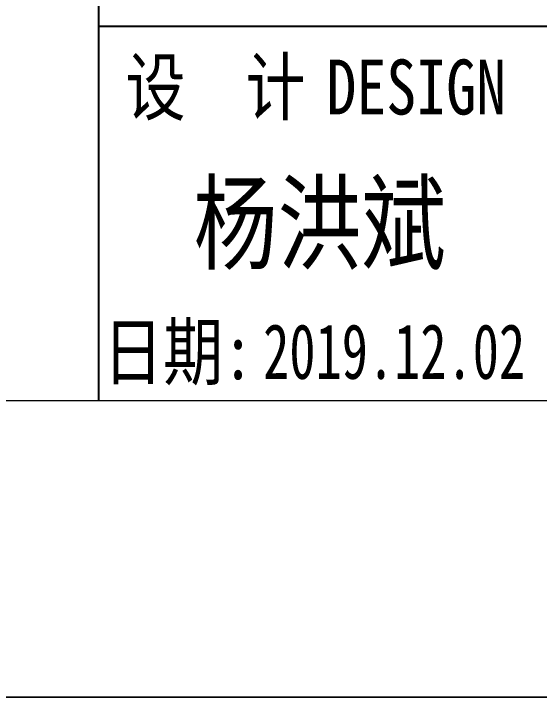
# Model space of a CAD drawing. Header units: millimetres. Extents: x 1333 to 129696, y -57210 to 105899.
# Drawn here: x 60002.7 to 60289.2, y 101055.9 to 101428.9 of the extents above; entities that cross this region are included whole.
import ezdxf
from ezdxf.enums import TextEntityAlignment as Align

# ---------------------------------------------------------------- set-up
doc = ezdxf.new("R2010")
doc.units = ezdxf.units.MM
doc.header["$LTSCALE"] = 0.5
doc.layers.add('图\\M+19E79\\M+195B6\\M+18E9A', color=7, linetype='Continuous')
doc.layers.add('图框', color=7, linetype='Continuous', lineweight=18)
doc.layers.add('打印', color=7, linetype='Continuous', lineweight=15, plot=False)
doc.layers.add('打印-禁用', color=7, linetype='Continuous', lineweight=15, plot=False)
doc.styles.add('国标', font='simfang.ttf', dxfattribs={"width": 0.8})

# ---------------------------------------------------------------- blocks, each defined once
blk = doc.blocks.new('GZDEH零件A3图框V01版')
at = {"layer": '图\\M+19E79\\M+195B6\\M+18E9A', "color": 9, "linetype": 'Continuous'}
blk.add_line((3092.49, -1832.961), (3092.49, -1788.461), dxfattribs=at)
at = {"layer": '图\\M+19E79\\M+195B6\\M+18E9A', "color": 9}
blk.add_line((3181.99, -1815.961), (3092.49, -1815.961), dxfattribs=at)
at = {"layer": '图框', "linetype": 'Continuous'}
blk.add_line((2882.49, -1832.961), (3272.49, -1832.961), dxfattribs=at)
at = {"layer": '打印-禁用', "linetype": 'Continuous'}
blk.add_line((2857.49, -1846.461), (3277.49, -1846.461), dxfattribs=at)
at = {"layer": '图\\M+19E79\\M+195B6\\M+18E9A', "color": 9, "style": '国标', "width": 0.8}
for s, p in [('设  计', (3097.793, -1819.96)), ('日期:', (3096.088, -1831.999))]:
    blk.add_text(s, height=2.5, dxfattribs=at).set_placement(p, align=Align.CENTER)
blk.add_text(' DESIGN', height=2.5, dxfattribs=at).set_placement((3101.469, -1819.96))
blk = doc.blocks.new('DEH A3')
at = {"layer": '图框'}
blk.add_blockref('GZDEH零件A3图框V01版', (-2857.49, 1846.461), dxfattribs=at)

msp = doc.modelspace()

# ---------------------------------------------------------------- linework, layer by layer
at = {"layer": '打印'}
msp.add_lwpolyline([(57229.101, 104619.912), (62269.101, 104619.912), (62269.101, 101055.912), (57229.101, 101055.912)], close=True, dxfattribs=at)

# ---------------------------------------------------------------- block references
at = {"layer": '图框', "xscale": 12, "yscale": 12, "zscale": 12}
msp.add_blockref('DEH A3', (57229.101, 101055.912), dxfattribs=at)

# ---------------------------------------------------------------- texts
at = {"layer": '图\\M+19E79\\M+195B6\\M+18E9A', "color": 3, "style": '国标'}
for s, height, width, p in [('杨洪斌', 42, 0.8, (60100.678, 101293.709)), ('2019.12.02', 30, 0.7, (60138.657, 101229.672))]:
    msp.add_text(s, height=height, dxfattribs=dict(at, width=width)).set_placement(p)

doc.saveas('drawing.dxf')
